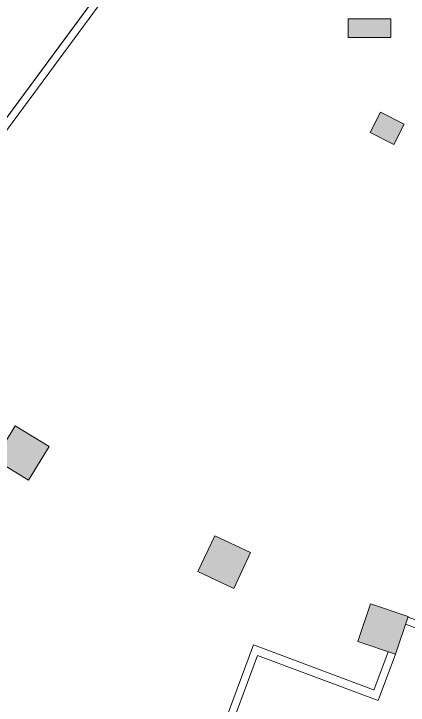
# Model space of a CAD drawing. Header units: centimetres. Extents: x 139057 to 200038, y 34824 to 80516.
# Drawn here: x 167676 to 168721, y 47335 to 49166 of the extents above; entities that cross this region are included whole.
import ezdxf

# ---------------------------------------------------------------- set-up
doc = ezdxf.new("R2010")
doc.units = ezdxf.units.CM
doc.header["$LTSCALE"] = 100
doc.layers.add('410_STRUTTURE_001-AM_0', color=7, linetype='Continuous', lineweight=0)
doc.layers.add('430_TAVOLATI_001-AM_0', color=3, linetype='Continuous', lineweight=0)

msp = doc.modelspace()

# ---------------------------------------------------------------- hatches: boundary and pattern name
at = {"layer": '410_STRUTTURE_001-AM_0'}
for points in [[(168674.5, 49102.9), (168674.5, 49152.9), (168562, 49152.9), (168562, 49102.9)], [(168709.8, 48874.2), (168647.2, 48905.3), (168620.4, 48851.6), (168683.1, 48820.4)], [(167679.8, 48075.1), (167769.4, 48020.3), (167714.7, 47930.8), (167625.1, 47985.5)], [(168208.4, 47784.1), (168303.4, 47739.5), (168258.8, 47644.5), (168163.8, 47689.1)], [(168621.4, 47603.7), (168720.8, 47569.8), (168686.9, 47470.4), (168587.5, 47504.3)]]:
    msp.add_hatch(color=256, dxfattribs=at).paths.add_polyline_path(points)

# ---------------------------------------------------------------- linework, layer by layer
msp.add_line((168674.5, 49152.9, 0), (168674.5, 49102.9, 0), dxfattribs=at)
at = {"layer": '410_STRUTTURE_001-AM_0', "elevation": 0}
msp.add_lwpolyline([(168674.5, 49152.9), (168562, 49152.9), (168562, 49102.9), (168674.5, 49102.9)], dxfattribs=at)
for points in [[(168683.1, 48820.4), (168709.8, 48874.2), (168647.2, 48905.3), (168620.4, 48851.6)], [(168620.4, 48851.6), (168647.2, 48905.3), (168709.8, 48874.1), (168683.1, 48820.4)], [(167679.8, 48075.1), (167769.4, 48020.3), (167714.7, 47930.8), (167625.1, 47985.5)], [(168208.4, 47784.1), (168303.4, 47739.5), (168258.8, 47644.5), (168163.8, 47689.1)], [(168621.4, 47603.7), (168720.8, 47569.8), (168686.9, 47470.4), (168587.5, 47504.3)]]:
    msp.add_lwpolyline(points, close=True, dxfattribs=at)
at = {"layer": '430_TAVOLATI_001-AM_0'}
for p, q in [((167924.1, 49253.5, 0), (167264.9, 48360.3, 0)), ((167928.7, 49226.1, 0), (167281, 48348.5, 0)), ((168310.9, 47495.1, 0), (167955.6, 46540.8, 0)), ((168628.8, 47375.7, 0), (168310.9, 47495.1, 0)), ((168668, 47476.9, 0), (168630.2, 47375.2, 0)), ((168686.9, 47470.4, 0), (168641.4, 47348.2, 0)), ((168321.9, 47467.1, 0), (167967.4, 46515.1, 0)), ((168641.4, 47348.2, 0), (168321.9, 47467.1, 0))]:
    msp.add_line(p, q, dxfattribs=at)
at = {"layer": '430_TAVOLATI_001-AM_0', "elevation": 0}
msp.add_lwpolyline([(167264.9, 48360.3), (167924.1, 49253.5), (168011.5, 49193.9), (168564.3, 49914), (168580.1, 49901.8)], dxfattribs=at)
at = {"layer": '430_TAVOLATI_001-AM_0'}
for radius, start, end in [(4480, 249.512, 253.1817), (4500, 249.5194, 253.18)]:
    msp.add_arc((170288.4, 51765.1, 0), radius, start, end, dxfattribs=at)

doc.saveas('drawing.dxf')
